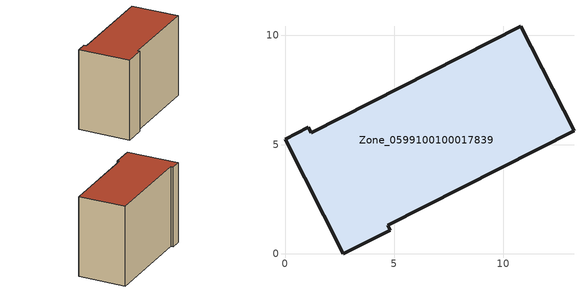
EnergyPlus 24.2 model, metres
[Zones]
Zone_0599100100017839
 floor ground (C_G): 1.2,5.54 10.79,10.42 13.23,5.62 4.7,1.3 4.81,1.07 2.67,0 0,5.25 1.07,5.8 z3.35
 wall outside (C_F): 2.67,0 4.81,1.07 4.7,1.3 13.23,5.62 10.79,10.42 1.2,5.54 1.07,5.8 0,5.25 2.67,0 z3.35:12.51
 roof outside (C_R): 10.79,10.42 1.2,5.54 1.07,5.8 0,5.25 2.67,0 4.81,1.07 4.7,1.3 13.23,5.62 z12.51
[BUILDING]
Pand.0599100100017839: North Axis=0; Terrain=City; Loads Convergence Tolerance Value=0.04; Temperature Convergence Tolerance Value=0.4; Solar Distribution=FullExterior; Maximum Number of Warmup Days=25; Minimum Number of Warmup Days=1
[Site:Location]
Rotterdam.The.Hague.AP_ZH_NLD Design_Conditions: Latitude=51.96; Longitude=4.45; Time Zone=1; Elevation=-4.5
[SITE:GROUNDTEMPERATURE:BUILDINGSURFACE]
18, 18, 18, 18, 18, 18, 18, 18, 18, 18, 18, 18
[MATERIAL] Thermal Absorptance=0.9; Solar Absorptance=0.7; Visible Absorptance=0.7
Name | Roughness | Thickness | Conductivity | Density | Specific Heat
G.TI.2015-2018 | MediumSmooth | 0.15 | 0.0428571 | 540 | 1210
F.TI.2015-2018 | Rough | 0.3 | 0.0666667 | 1920 | 840
R.TI.2015-2018 | MediumRough | 0.2 | 0.0333333 | 1500 | 1000
[CONSTRUCTION]
C_G: G.TI.2015-2018
C_F: F.TI.2015-2018
C_R: R.TI.2015-2018
[ZONE]
Zone_0599100100017839: Type=1; Multiplier=1; Ceiling Height=Autocalculate; Volume=Autocalculate; Floor Area=autocalculate; Part of Total Floor Area=Yes
[ZONEINFILTRATION:DESIGNFLOWRATE]
Infil_Zone_0599100100017839: Zone or ZoneList or Space or SpaceList=Zone_0599100100017839; Schedule=AlwaysOn; Design Flow Rate Calculation Method=Flow/Area; Flow Rate per Floor Area=0.0015; Constant Term Coefficient=1; Temperature Term Coefficient=0; Velocity Term Coefficient=0; Velocity Squared Term Coefficient=0
[HVACTEMPLATE:ZONE:IDEALLOADSAIRSYSTEM]
Zone_0599100100017839: Maximum Heating Supply Air Temperature=50; Minimum Cooling Supply Air Temperature=13; Maximum Heating Supply Air Humidity Ratio=0.0156; Minimum Cooling Supply Air Humidity Ratio=0.0077; Heating Limit=NoLimit; Cooling Limit=NoLimit; Dehumidification Control Type=ConstantSensibleHeatRatio; Cooling Sensible Heat Ratio=0.7; Dehumidification Setpoint=60; Humidification Control Type=None; Humidification Setpoint=30; Outdoor Air Method=None; Outdoor Air Flow Rate per Person=0.00944; Outdoor Air Flow Rate per Zone Floor Area=0; Outdoor Air Flow Rate per Zone=0; Demand Controlled Ventilation Type=None; Outdoor Air Economizer Type=NoEconomizer; Heat Recovery Type=None; Sensible Heat Recovery Effectiveness=0.7; Latent Heat Recovery Effectiveness=0.65
[ZONECONTROL:THERMOSTAT]
ThermostatControl_Zone_0599100100017839: Zone or ZoneList=Zone_0599100100017839; Control Type Schedule=DualSetpointControlType; Control 1=Thermostat_Zone_0599100100017839; Temperature Difference Between Cutout And Setpoint=0
[THERMOSTATSETPOINT:DUALSETPOINT]
Thermostat_Zone_0599100100017839: Heating Setpoint Temperature Schedule=HeatingSetpoint_Zone_0599100100017839; Cooling Setpoint Temperature Schedule=CoolingSetpoint_Zone_0599100100017839
[SCHEDULE:COMPACT]
HeatingSetpoint_Zone_0599100100017839: Through: 12/31, For: AllDays, Until: 24:00, 21
CoolingSetpoint_Zone_0599100100017839: Through: 12/31, For: AllDays, Until: 24:00, 24
DualSetpointControlType: Through: 12/31, For: AllDays, Until: 24:00, 4
AlwaysOn: Through: 12/31, For: AllDays, Until: 24:00, 1
